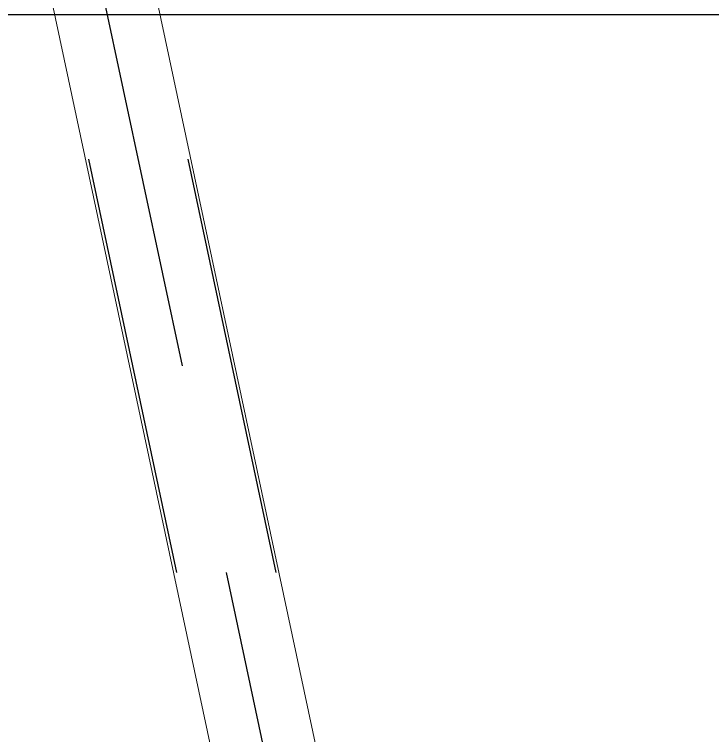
# Model space of a CAD drawing. Extents: x 1767995 to 4174245, y 542814 to 862564.
# Drawn here: x 2122276 to 2125167, y 584394 to 587381 of the extents above; entities that cross this region are included whole.
import ezdxf

# ---------------------------------------------------------------- set-up
doc = ezdxf.new("R2010")
doc.units = 0
doc.header["$LTSCALE"] = 3500
doc.linetypes.add('CENTER', pattern=[2, 1.25, -0.25, 0.25, -0.25])
doc.linetypes.add('DASHED', pattern=[0.75, 0.5, -0.25])
for name, color, linetype, lineweight in [('1粗实线', 1, 'Continuous', 30), ('3中心线', 6, 'CENTER', 18), ('6标注线', 7, 'Continuous', 13)]:
    doc.layers.add(name, color=color, linetype=linetype, lineweight=lineweight)
doc.layers.add('3中心线层', color=1, linetype='CENTER')
doc.layers.add('4虚线层', color=6, linetype='DASHED')

# ---------------------------------------------------------------- blocks, each defined once
blk = doc.blocks.new('sdfsdf43')
at = {"layer": '1粗实线'}
blk.add_lwpolyline([(6427881.1, 1544014.2), (6484448.3, 1544014.2), (6484448.3, 1544602.2), (6427881.1, 1544602.2)], close=True, dxfattribs=at)
blk = doc.blocks.new('AA')
for p, q in [((9834.1, -6571.5), (6866.8, -20498.8)), ((10269.6, -6571.5), (7283.5, -20587.4))]:
    blk.add_line(p, q)
at = {"layer": '3中心线层'}
blk.add_line((10051.9, -6571.5), (7002.3, -20885.5), dxfattribs=at)
at = {"layer": '4虚线层'}
for p, q in [((9846.4, -6571.5), (6878.5, -20501.3)), ((10257.4, -6571.5), (7271.7, -20584.9))]:
    blk.add_line(p, q, dxfattribs=at)
blk = doc.blocks.new('A$C8d28a030')
at = {"xscale": -1}
blk.add_blockref('AA', (16172.7, 21553.5), dxfattribs=at)

msp = doc.modelspace()

# ---------------------------------------------------------------- block references
at = {"layer": '3中心线'}
msp.add_blockref('sdfsdf43', (-4353441.3, -956633.6), dxfattribs=at)
at = {"layer": '6标注线'}
msp.add_blockref('A$C8d28a030', (2114479.4, 582068.8), dxfattribs=at)

doc.saveas('drawing.dxf')
